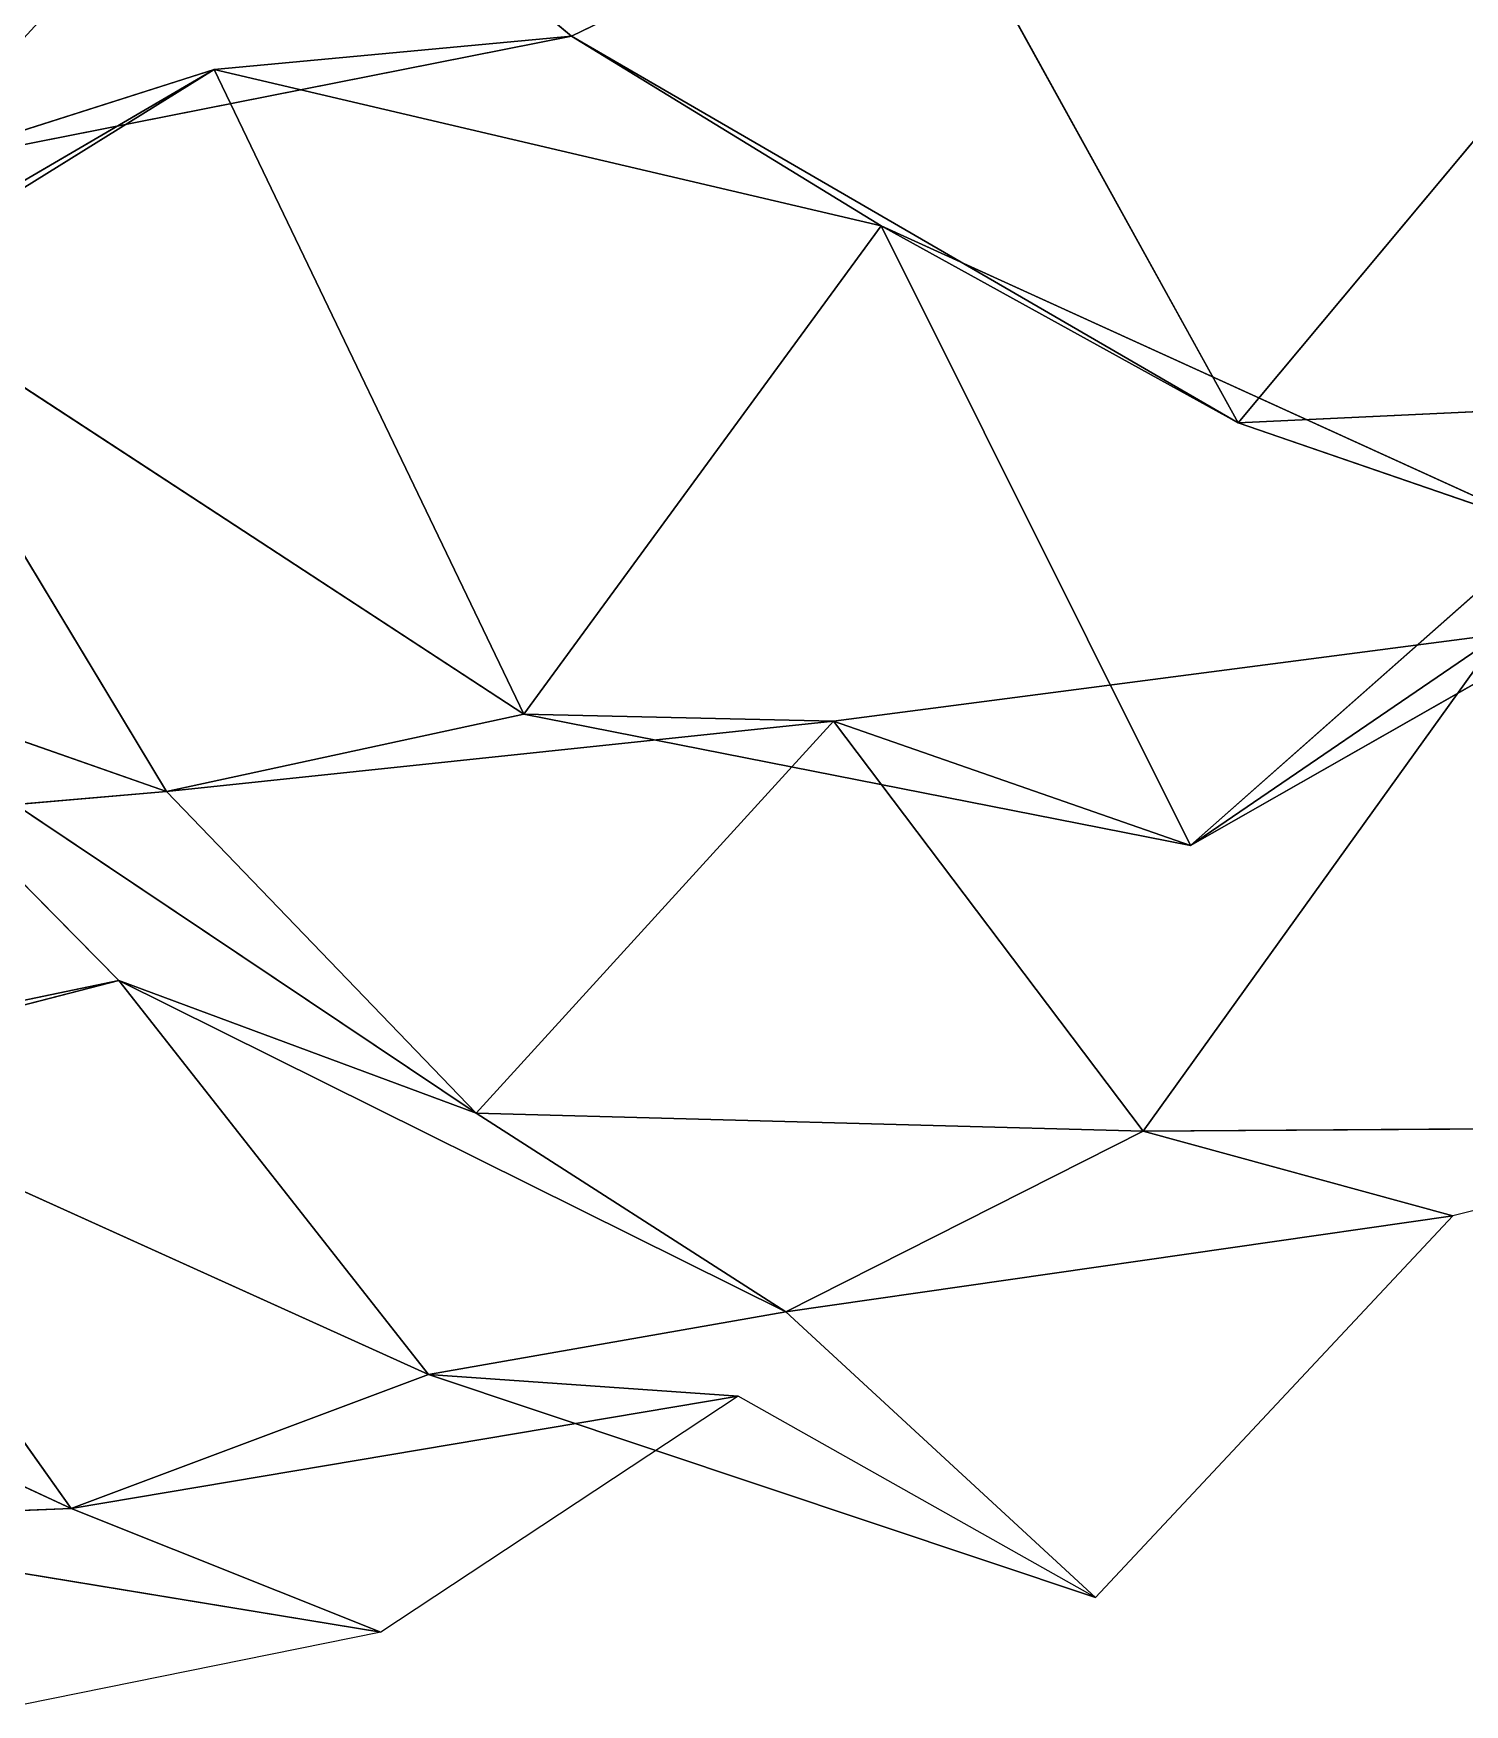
# Model space of a CAD drawing. Header units: metres. Extents: x -3703 to 431, y -1555 to 134.
# Drawn here: x -2305.5 to -2251.7, y -1093.9 to -1031.2 of the extents above; entities that cross this region are included whole.
import ezdxf

# ---------------------------------------------------------------- set-up
doc = ezdxf.new("R2010")
doc.units = ezdxf.units.M

msp = doc.modelspace()

# ---------------------------------------------------------------- linework, layer by layer
for p, q in [((-2296.8892, -1021.5759, -5514.452), (-2285.2617, -1031.2744, -5552.611)), ((-2285.2617, -1031.2744, -5552.611), (-2296.8892, -1021.5759, -5514.452)), ((-2271.8452, -1024.758, -5526.572), (-2285.2617, -1031.2744, -5552.611)), ((-2285.2617, -1031.2744, -5552.611), (-2271.8452, -1024.758, -5526.572)), ((-2271.8452, -1024.758, -5526.572), (-2260.2178, -1045.7875, -5562.197)), ((-2260.2178, -1045.7875, -5562.197), (-2271.8452, -1024.758, -5526.572)), ((-2246.8013, -1029.7175, -5538.2944), (-2260.2178, -1045.7875, -5562.197)), ((-2260.2178, -1045.7875, -5562.197), (-2246.8013, -1029.7175, -5538.2944)), ((-2285.2617, -1031.2744, -5552.611), (-2310.3057, -1036.2292, -5538.6714)), ((-2310.3057, -1036.2292, -5538.6714), (-2285.2617, -1031.2744, -5552.611)), ((-2285.2617, -1031.2744, -5552.611), (-2298.678, -1032.5208, -5579.827)), ((-2298.678, -1032.5208, -5579.827), (-2285.2617, -1031.2744, -5552.611)), ((-2260.2178, -1045.7875, -5562.197), (-2285.2617, -1031.2744, -5552.611)), ((-2285.2617, -1031.2744, -5552.611), (-2273.634, -1038.3975, -5591.3447)), ((-2273.634, -1038.3975, -5591.3447), (-2285.2617, -1031.2744, -5552.611)), ((-2285.2617, -1031.2744, -5552.611), (-2260.2178, -1045.7875, -5562.197)), ((-2298.678, -1032.5208, -5579.827), (-2323.722, -1048.0784, -5563.5176)), ((-2323.722, -1048.0784, -5563.5176), (-2298.678, -1032.5208, -5579.827)), ((-2298.678, -1032.5208, -5579.827), (-2312.0945, -1040.3555, -5605.571)), ((-2312.0945, -1040.3555, -5605.571), (-2298.678, -1032.5208, -5579.827)), ((-2310.3057, -1036.2292, -5538.6714), (-2298.678, -1032.5208, -5579.827)), ((-2298.678, -1032.5208, -5579.827), (-2310.3057, -1036.2292, -5538.6714)), ((-2273.634, -1038.3975, -5591.3447), (-2298.678, -1032.5208, -5579.827)), ((-2298.678, -1032.5208, -5579.827), (-2287.0505, -1056.73, -5614.7407)), ((-2287.0505, -1056.73, -5614.7407), (-2298.678, -1032.5208, -5579.827)), ((-2298.678, -1032.5208, -5579.827), (-2273.634, -1038.3975, -5591.3447)), ((-2273.634, -1038.3975, -5591.3447), (-2287.0505, -1056.73, -5614.7407)), ((-2287.0505, -1056.73, -5614.7407), (-2273.634, -1038.3975, -5591.3447)), ((-2260.2178, -1045.7875, -5562.197), (-2273.634, -1038.3975, -5591.3447)), ((-2248.59, -1049.7983, -5601.6265), (-2273.634, -1038.3975, -5591.3447)), ((-2273.634, -1038.3975, -5591.3447), (-2260.2178, -1045.7875, -5562.197)), ((-2273.634, -1038.3975, -5591.3447), (-2262.0066, -1061.6632, -5626.4688)), ((-2262.0066, -1061.6632, -5626.4688), (-2273.634, -1038.3975, -5591.3447)), ((-2273.634, -1038.3975, -5591.3447), (-2248.59, -1049.7983, -5601.6265)), ((-2287.0505, -1056.73, -5614.7407), (-2312.0945, -1040.3555, -5605.571)), ((-2312.0945, -1040.3555, -5605.571), (-2300.4668, -1059.6298, -5641.5874)), ((-2300.4668, -1059.6298, -5641.5874), (-2312.0945, -1040.3555, -5605.571)), ((-2312.0945, -1040.3555, -5605.571), (-2287.0505, -1056.73, -5614.7407)), ((-2235.1738, -1044.6143, -5575.29), (-2260.2178, -1045.7875, -5562.197)), ((-2260.2178, -1045.7875, -5562.197), (-2235.1738, -1044.6143, -5575.29)), ((-2260.2178, -1045.7875, -5562.197), (-2248.59, -1049.7983, -5601.6265)), ((-2248.59, -1049.7983, -5601.6265), (-2260.2178, -1045.7875, -5562.197)), ((-2236.9626, -1047.3944, -5642.4907), (-2262.0066, -1061.6632, -5626.4688)), ((-2262.0066, -1061.6632, -5626.4688), (-2236.9626, -1047.3944, -5642.4907)), ((-2248.59, -1049.7983, -5601.6265), (-2262.0066, -1061.6632, -5626.4688)), ((-2262.0066, -1061.6632, -5626.4688), (-2248.59, -1049.7983, -5601.6265)), ((-2250.379, -1053.7234, -5668.571), (-2275.4229, -1056.9962, -5655.008)), ((-2275.4229, -1056.9962, -5655.008), (-2250.379, -1053.7234, -5668.571)), ((-2250.379, -1053.7234, -5668.571), (-2263.7954, -1072.385, -5691.8936)), ((-2263.7954, -1072.385, -5691.8936), (-2250.379, -1053.7234, -5668.571)), ((-2262.0066, -1061.6632, -5626.4688), (-2250.379, -1053.7234, -5668.571)), ((-2250.379, -1053.7234, -5668.571), (-2262.0066, -1061.6632, -5626.4688)), ((-2300.4668, -1059.6298, -5641.5874), (-2313.8833, -1054.932, -5670.134)), ((-2288.8394, -1071.7034, -5679.215), (-2313.8833, -1054.932, -5670.134)), ((-2313.8833, -1054.932, -5670.134), (-2300.4668, -1059.6298, -5641.5874)), ((-2313.8833, -1054.932, -5670.134), (-2302.2559, -1066.7301, -5707.8223)), ((-2302.2559, -1066.7301, -5707.8223), (-2313.8833, -1054.932, -5670.134)), ((-2313.8833, -1054.932, -5670.134), (-2288.8394, -1071.7034, -5679.215)), ((-2287.0505, -1056.73, -5614.7407), (-2300.4668, -1059.6298, -5641.5874)), ((-2300.4668, -1059.6298, -5641.5874), (-2287.0505, -1056.73, -5614.7407)), ((-2275.4229, -1056.9962, -5655.008), (-2300.4668, -1059.6298, -5641.5874)), ((-2300.4668, -1059.6298, -5641.5874), (-2275.4229, -1056.9962, -5655.008)), ((-2275.4229, -1056.9962, -5655.008), (-2288.8394, -1071.7034, -5679.215)), ((-2288.8394, -1071.7034, -5679.215), (-2275.4229, -1056.9962, -5655.008)), ((-2262.0066, -1061.6632, -5626.4688), (-2287.0505, -1056.73, -5614.7407)), ((-2287.0505, -1056.73, -5614.7407), (-2275.4229, -1056.9962, -5655.008)), ((-2275.4229, -1056.9962, -5655.008), (-2287.0505, -1056.73, -5614.7407)), ((-2287.0505, -1056.73, -5614.7407), (-2262.0066, -1061.6632, -5626.4688)), ((-2262.0066, -1061.6632, -5626.4688), (-2275.4229, -1056.9962, -5655.008)), ((-2275.4229, -1056.9962, -5655.008), (-2262.0066, -1061.6632, -5626.4688)), ((-2275.4229, -1056.9962, -5655.008), (-2263.7954, -1072.385, -5691.8936)), ((-2263.7954, -1072.385, -5691.8936), (-2275.4229, -1056.9962, -5655.008)), ((-2300.4668, -1059.6298, -5641.5874), (-2325.5107, -1061.7888, -5628.2734)), ((-2325.5107, -1061.7888, -5628.2734), (-2300.4668, -1059.6298, -5641.5874)), ((-2300.4668, -1059.6298, -5641.5874), (-2288.8394, -1071.7034, -5679.215)), ((-2288.8394, -1071.7034, -5679.215), (-2300.4668, -1059.6298, -5641.5874)), ((-2302.2559, -1066.7301, -5707.8223), (-2327.2998, -1071.9574, -5693.8223)), ((-2327.2998, -1071.9574, -5693.8223), (-2302.2559, -1066.7301, -5707.8223)), ((-2302.2559, -1066.7301, -5707.8223), (-2315.672, -1070.1976, -5734.542)), ((-2315.672, -1070.1976, -5734.542), (-2302.2559, -1066.7301, -5707.8223)), ((-2288.8394, -1071.7034, -5679.215), (-2302.2559, -1066.7301, -5707.8223)), ((-2277.212, -1079.1682, -5717.872), (-2302.2559, -1066.7301, -5707.8223)), ((-2302.2559, -1066.7301, -5707.8223), (-2288.8394, -1071.7034, -5679.215)), ((-2302.2559, -1066.7301, -5707.8223), (-2290.6282, -1081.5251, -5744.8403)), ((-2290.6282, -1081.5251, -5744.8403), (-2302.2559, -1066.7301, -5707.8223)), ((-2302.2559, -1066.7301, -5707.8223), (-2277.212, -1079.1682, -5717.872)), ((-2290.6282, -1081.5251, -5744.8403), (-2315.672, -1070.1976, -5734.542)), ((-2315.672, -1070.1976, -5734.542), (-2304.0447, -1086.5503, -5771.2124)), ((-2304.0447, -1086.5503, -5771.2124), (-2315.672, -1070.1976, -5734.542)), ((-2315.672, -1070.1976, -5734.542), (-2290.6282, -1081.5251, -5744.8403)), ((-2263.7954, -1072.385, -5691.8936), (-2288.8394, -1071.7034, -5679.215)), ((-2288.8394, -1071.7034, -5679.215), (-2277.212, -1079.1682, -5717.872)), ((-2277.212, -1079.1682, -5717.872), (-2288.8394, -1071.7034, -5679.215)), ((-2288.8394, -1071.7034, -5679.215), (-2263.7954, -1072.385, -5691.8936)), ((-2238.7515, -1072.2115, -5704.7637), (-2263.7954, -1072.385, -5691.8936)), ((-2263.7954, -1072.385, -5691.8936), (-2238.7515, -1072.2115, -5704.7637)), ((-2238.7515, -1072.2115, -5704.7637), (-2252.168, -1075.5632, -5731.5093)), ((-2263.7954, -1072.385, -5691.8936), (-2277.212, -1079.1682, -5717.872)), ((-2277.212, -1079.1682, -5717.872), (-2263.7954, -1072.385, -5691.8936)), ((-2263.7954, -1072.385, -5691.8936), (-2252.168, -1075.5632, -5731.5093)), ((-2252.168, -1075.5632, -5731.5093), (-2263.7954, -1072.385, -5691.8936)), ((-2304.0447, -1086.5503, -5771.2124), (-2329.0886, -1074.9418, -5760.9766)), ((-2329.0886, -1074.9418, -5760.9766), (-2304.0447, -1086.5503, -5771.2124)), ((-2252.168, -1075.5632, -5731.5093), (-2277.212, -1079.1682, -5717.872)), ((-2277.212, -1079.1682, -5717.872), (-2252.168, -1075.5632, -5731.5093)), ((-2252.168, -1075.5632, -5731.5093), (-2265.5842, -1089.8916, -5755.801)), ((-2277.212, -1079.1682, -5717.872), (-2290.6282, -1081.5251, -5744.8403)), ((-2290.6282, -1081.5251, -5744.8403), (-2277.212, -1079.1682, -5717.872)), ((-2277.212, -1079.1682, -5717.872), (-2265.5842, -1089.8916, -5755.801)), ((-2265.5842, -1089.8916, -5755.801), (-2277.212, -1079.1682, -5717.872)), ((-2290.6282, -1081.5251, -5744.8403), (-2304.0447, -1086.5503, -5771.2124)), ((-2304.0447, -1086.5503, -5771.2124), (-2290.6282, -1081.5251, -5744.8403)), ((-2265.5842, -1089.8916, -5755.801), (-2290.6282, -1081.5251, -5744.8403)), ((-2290.6282, -1081.5251, -5744.8403), (-2279.0007, -1082.3292, -5784.9873)), ((-2279.0007, -1082.3292, -5784.9873), (-2290.6282, -1081.5251, -5744.8403)), ((-2290.6282, -1081.5251, -5744.8403), (-2265.5842, -1089.8916, -5755.801)), ((-2279.0007, -1082.3292, -5784.9873), (-2304.0447, -1086.5503, -5771.2124)), ((-2304.0447, -1086.5503, -5771.2124), (-2279.0007, -1082.3292, -5784.9873)), ((-2279.0007, -1082.3292, -5784.9873), (-2292.417, -1091.201, -5810.499)), ((-2265.5842, -1089.8916, -5755.801), (-2279.0007, -1082.3292, -5784.9873)), ((-2304.0447, -1086.5503, -5771.2124), (-2317.461, -1087.0817, -5798.589)), ((-2317.461, -1087.0817, -5798.589), (-2304.0447, -1086.5503, -5771.2124)), ((-2304.0447, -1086.5503, -5771.2124), (-2292.417, -1091.201, -5810.499)), ((-2292.417, -1091.201, -5810.499), (-2304.0447, -1086.5503, -5771.2124)), ((-2292.417, -1091.201, -5810.499), (-2317.461, -1087.0817, -5798.589)), ((-2317.461, -1087.0817, -5798.589), (-2292.417, -1091.201, -5810.499)), ((-2292.417, -1091.201, -5810.499), (-2305.8335, -1093.9143, -5837.3877))]:
    msp.add_line(p, q)
for points in [[(-2310.3057, -1036.2292, -5538.6714), (-2321.933, -1022.2706, -5501.466), (-2296.8892, -1021.5759, -5514.452), (-2296.8892, -1021.5758, -5514.452)], [(-2296.8892, -1021.5759, -5514.452), (-2285.2617, -1031.2744, -5552.611), (-2310.3057, -1036.2292, -5538.6714), (-2310.3057, -1036.2291, -5538.6714)], [(-2285.2617, -1031.2744, -5552.611), (-2296.8892, -1021.5759, -5514.452), (-2271.8452, -1024.758, -5526.572), (-2271.8452, -1024.7579, -5526.572)], [(-2271.8452, -1024.758, -5526.572), (-2260.2178, -1045.7875, -5562.197), (-2285.2617, -1031.2744, -5552.611), (-2285.2617, -1031.2743, -5552.611)], [(-2260.2178, -1045.7875, -5562.197), (-2271.8452, -1024.758, -5526.572), (-2246.8013, -1029.7175, -5538.2944), (-2246.8013, -1029.7174, -5538.2944)], [(-2246.8013, -1029.7175, -5538.2944), (-2235.1738, -1044.6143, -5575.29), (-2260.2178, -1045.7875, -5562.197), (-2260.2178, -1045.7874, -5562.197)], [(-2298.678, -1032.5208, -5579.827), (-2310.3057, -1036.2292, -5538.6714), (-2285.2617, -1031.2744, -5552.611), (-2285.2617, -1031.2743, -5552.611)], [(-2285.2617, -1031.2744, -5552.611), (-2273.634, -1038.3975, -5591.3447), (-2298.678, -1032.5208, -5579.827), (-2298.678, -1032.5206, -5579.827)], [(-2273.634, -1038.3975, -5591.3447), (-2285.2617, -1031.2744, -5552.611), (-2260.2178, -1045.7875, -5562.197), (-2260.2178, -1045.7874, -5562.197)], [(-2312.0945, -1040.3555, -5605.571), (-2323.722, -1048.0784, -5563.5176), (-2298.678, -1032.5208, -5579.827), (-2298.678, -1032.5206, -5579.827)], [(-2310.3057, -1036.2292, -5538.6714), (-2298.678, -1032.5208, -5579.827), (-2323.722, -1048.0784, -5563.5176), (-2323.722, -1048.0782, -5563.5176)], [(-2298.678, -1032.5208, -5579.827), (-2287.0505, -1056.73, -5614.7407), (-2312.0945, -1040.3555, -5605.571), (-2312.0945, -1040.3553, -5605.571)], [(-2287.0505, -1056.73, -5614.7407), (-2298.678, -1032.5208, -5579.827), (-2273.634, -1038.3975, -5591.3447), (-2273.634, -1038.3973, -5591.3447)], [(-2273.634, -1038.3975, -5591.3447), (-2262.0066, -1061.6632, -5626.4688), (-2287.0505, -1056.73, -5614.7407), (-2287.0505, -1056.7299, -5614.7407)], [(-2260.2178, -1045.7875, -5562.197), (-2248.59, -1049.7983, -5601.6265), (-2273.634, -1038.3975, -5591.3447), (-2273.634, -1038.3973, -5591.3447)], [(-2262.0066, -1061.6632, -5626.4688), (-2273.634, -1038.3975, -5591.3447), (-2248.59, -1049.7983, -5601.6265), (-2248.59, -1049.7982, -5601.6265)], [(-2312.0945, -1040.3555, -5605.571), (-2300.4668, -1059.6298, -5641.5874), (-2325.5107, -1061.7888, -5628.2734), (-2325.5107, -1061.7887, -5628.2734)], [(-2300.4668, -1059.6298, -5641.5874), (-2312.0945, -1040.3555, -5605.571), (-2287.0505, -1056.73, -5614.7407), (-2287.0505, -1056.7299, -5614.7407)], [(-2248.59, -1049.7983, -5601.6265), (-2260.2178, -1045.7875, -5562.197), (-2235.1738, -1044.6143, -5575.29), (-2235.1738, -1044.6141, -5575.29)], [(-2250.379, -1053.7234, -5668.571), (-2262.0066, -1061.6632, -5626.4688), (-2236.9626, -1047.3944, -5642.4907), (-2236.9626, -1047.3943, -5642.4907)], [(-2248.59, -1049.7983, -5601.6265), (-2236.9626, -1047.3944, -5642.4907), (-2262.0066, -1061.6632, -5626.4688), (-2262.0066, -1061.6631, -5626.4688)], [(-2263.7954, -1072.385, -5691.8936), (-2275.4229, -1056.9962, -5655.008), (-2250.379, -1053.7234, -5668.571), (-2250.379, -1053.7233, -5668.571)], [(-2262.0066, -1061.6632, -5626.4688), (-2250.379, -1053.7234, -5668.571), (-2275.4229, -1056.9962, -5655.008), (-2275.4229, -1056.9961, -5655.008)], [(-2250.379, -1053.7234, -5668.571), (-2238.7515, -1072.2115, -5704.7637), (-2263.7954, -1072.385, -5691.8936), (-2263.7954, -1072.3849, -5691.8936)], [(-2313.8833, -1054.932, -5670.134), (-2302.2559, -1066.7301, -5707.8223), (-2327.2998, -1071.9574, -5693.8223), (-2327.2998, -1071.9573, -5693.8223)], [(-2313.8833, -1054.932, -5670.134), (-2325.5107, -1061.7888, -5628.2734), (-2300.4668, -1059.6298, -5641.5874), (-2300.4668, -1059.6296, -5641.5874)], [(-2300.4668, -1059.6298, -5641.5874), (-2288.8394, -1071.7034, -5679.215), (-2313.8833, -1054.932, -5670.134), (-2313.8833, -1054.9319, -5670.134)], [(-2302.2559, -1066.7301, -5707.8223), (-2313.8833, -1054.932, -5670.134), (-2288.8394, -1071.7034, -5679.215), (-2288.8394, -1071.7032, -5679.215)], [(-2287.0505, -1056.73, -5614.7407), (-2275.4229, -1056.9962, -5655.008), (-2300.4668, -1059.6298, -5641.5874), (-2300.4668, -1059.6296, -5641.5874)], [(-2288.8394, -1071.7034, -5679.215), (-2300.4668, -1059.6298, -5641.5874), (-2275.4229, -1056.9962, -5655.008), (-2275.4229, -1056.9961, -5655.008)], [(-2275.4229, -1056.9962, -5655.008), (-2263.7954, -1072.385, -5691.8936), (-2288.8394, -1071.7034, -5679.215), (-2288.8394, -1071.7032, -5679.215)], [(-2275.4229, -1056.9962, -5655.008), (-2287.0505, -1056.73, -5614.7407), (-2262.0066, -1061.6632, -5626.4688), (-2262.0066, -1061.6631, -5626.4688)], [(-2315.672, -1070.1976, -5734.542), (-2327.2998, -1071.9574, -5693.8223), (-2302.2559, -1066.7301, -5707.8223), (-2302.2559, -1066.73, -5707.8223)], [(-2302.2559, -1066.7301, -5707.8223), (-2290.6282, -1081.5251, -5744.8403), (-2315.672, -1070.1976, -5734.542), (-2315.672, -1070.1975, -5734.542)], [(-2288.8394, -1071.7034, -5679.215), (-2277.212, -1079.1682, -5717.872), (-2302.2559, -1066.7301, -5707.8223), (-2302.2559, -1066.73, -5707.8223)], [(-2290.6282, -1081.5251, -5744.8403), (-2302.2559, -1066.7301, -5707.8223), (-2277.212, -1079.1682, -5717.872), (-2277.212, -1079.1681, -5717.872)], [(-2315.672, -1070.1976, -5734.542), (-2304.0447, -1086.5503, -5771.2124), (-2329.0886, -1074.9418, -5760.9766), (-2329.0886, -1074.9417, -5760.9766)], [(-2304.0447, -1086.5503, -5771.2124), (-2315.672, -1070.1976, -5734.542), (-2290.6282, -1081.5251, -5744.8403), (-2290.6282, -1081.525, -5744.8403)], [(-2277.212, -1079.1682, -5717.872), (-2288.8394, -1071.7034, -5679.215), (-2263.7954, -1072.385, -5691.8936), (-2263.7954, -1072.3849, -5691.8936)], [(-2252.168, -1075.5632, -5731.5093), (-2263.7954, -1072.385, -5691.8936), (-2238.7515, -1072.2115, -5704.7637), (-2238.7515, -1072.2114, -5704.7637)], [(-2263.7954, -1072.385, -5691.8936), (-2252.168, -1075.5632, -5731.5093), (-2277.212, -1079.1682, -5717.872), (-2277.212, -1079.1681, -5717.872)], [(-2317.461, -1087.0817, -5798.589), (-2329.0886, -1074.9418, -5760.9766), (-2304.0447, -1086.5503, -5771.2124), (-2304.0447, -1086.5502, -5771.2124)], [(-2265.5842, -1089.8916, -5755.801), (-2277.212, -1079.1682, -5717.872), (-2252.168, -1075.5632, -5731.5093), (-2252.168, -1075.5631, -5731.5093)], [(-2277.212, -1079.1682, -5717.872), (-2265.5842, -1089.8916, -5755.801), (-2290.6282, -1081.5251, -5744.8403), (-2290.6282, -1081.525, -5744.8403)], [(-2290.6282, -1081.5251, -5744.8403), (-2279.0007, -1082.3292, -5784.9873), (-2304.0447, -1086.5503, -5771.2124), (-2304.0447, -1086.5502, -5771.2124)], [(-2279.0007, -1082.3292, -5784.9873), (-2290.6282, -1081.5251, -5744.8403), (-2265.5842, -1089.8916, -5755.801), (-2265.5842, -1089.8915, -5755.801)], [(-2292.417, -1091.201, -5810.499), (-2304.0447, -1086.5503, -5771.2124), (-2279.0007, -1082.3292, -5784.9873), (-2279.0007, -1082.3291, -5784.9873)], [(-2304.0447, -1086.5503, -5771.2124), (-2292.417, -1091.201, -5810.499), (-2317.461, -1087.0817, -5798.589), (-2317.461, -1087.0815, -5798.589)], [(-2305.8335, -1093.9143, -5837.3877), (-2317.461, -1087.0817, -5798.589), (-2292.417, -1091.201, -5810.499), (-2292.417, -1091.2009, -5810.499)]]:
    msp.add_3dface(points)

doc.saveas('drawing.dxf')
